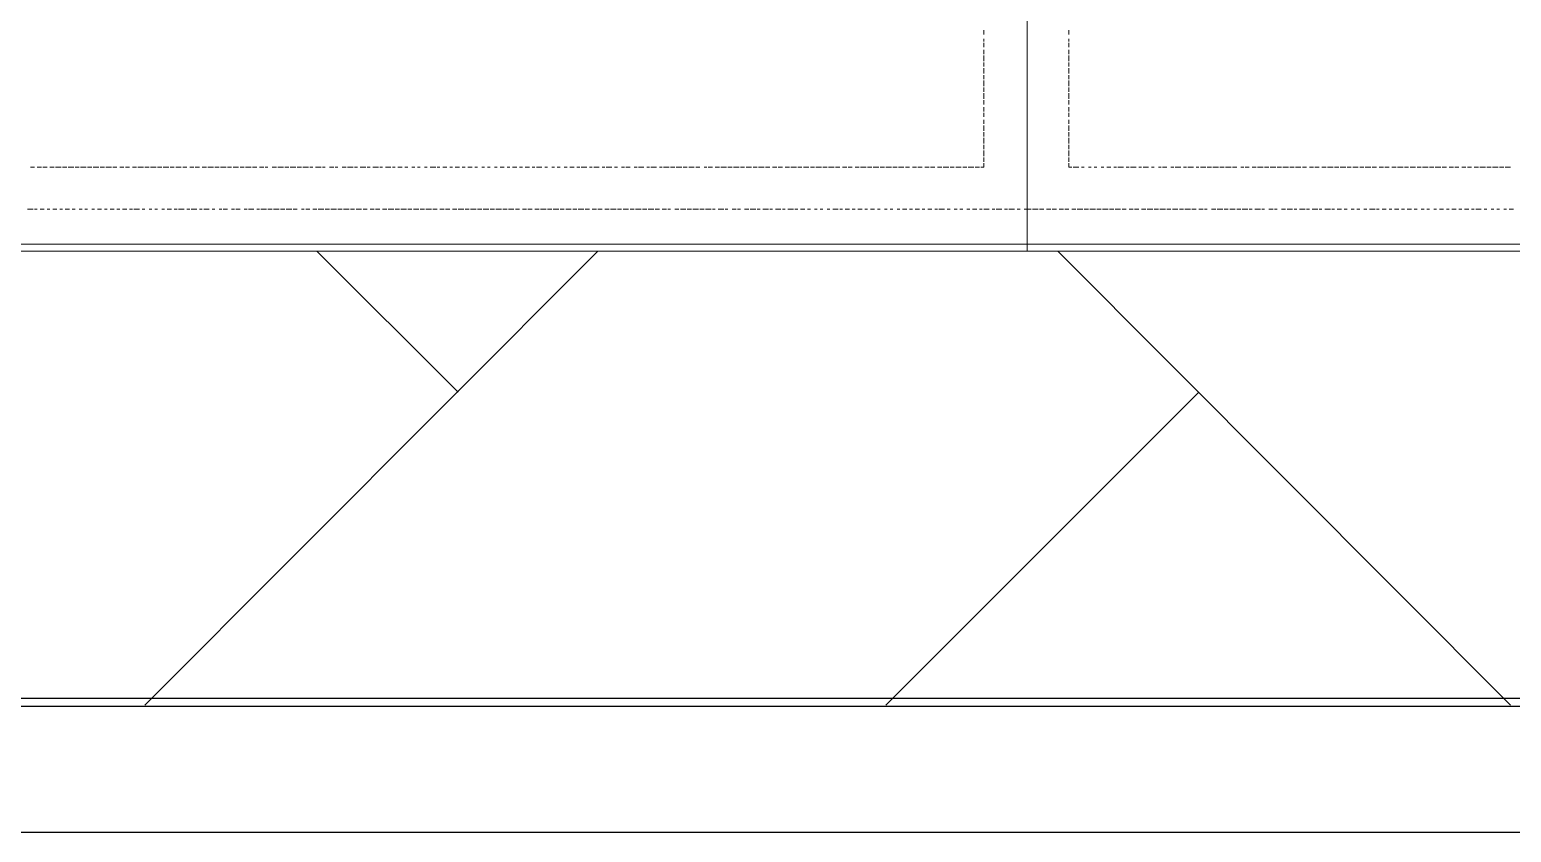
# Model space of a CAD drawing. Header units: millimetres. Extents: x 2928 to 3112, y 1220 to 1280.
# Drawn here: x 2969.371 to 2971.138, y 1236.874 to 1237.831 of the extents above; entities that cross this region are included whole.
import ezdxf

# ---------------------------------------------------------------- set-up
doc = ezdxf.new("R2010")
doc.units = ezdxf.units.MM

msp = doc.modelspace()

# ---------------------------------------------------------------- linework, layer by layer
at = {"color": 7, "linetype": 'Continuous', "lineweight": -2, "true_color": 0x000007}
for points in [[(2937.08126, 1265.3073), (2937.07792, 1267.474), (2938.98795, 1267.474), (2985.45528, 1267.474), (2985.45528, 1236.87356), (2938.98795, 1236.87356), (2937.08126, 1236.87356), (2937.08126, 1238.60692)], [(2937.23126, 1265.3073), (2937.23126, 1267.32399), (2938.98795, 1267.32399), (2985.30528, 1267.32399), (2985.30528, 1237.02356), (2938.98795, 1237.02356), (2937.22793, 1237.02356), (2937.22793, 1238.60692)]]:
    msp.add_lwpolyline(points, close=True, dxfattribs=at)
at = {"color": 7, "linetype": 'Continuous', "lineweight": 20, "true_color": 0x000007}
for points in [[(2968.54504, 1237.5669), (2970.56007, 1237.5669), (2970.56007, 1238.02024), (2968.54504, 1238.02024)], [(2970.56007, 1237.5669), (2972.57676, 1237.5669), (2972.57676, 1238.02024), (2970.56007, 1238.02024)]]:
    msp.add_lwpolyline(points, close=True, dxfattribs=at)
at = {"color": 252, "linetype": 'Continuous', "lineweight": 13, "true_color": 0x989898}
for points in [[(2970.5084, 1237.82524), (2970.5084, 1237.83024), (2970.5084, 1237.83024)], [(2970.5084, 1237.81691), (2970.5084, 1237.82024), (2970.5084, 1237.82024)], [(2970.5084, 1237.81024), (2970.5084, 1237.81524), (2970.5084, 1237.81524)], [(2970.61007, 1237.83024), (2970.61007, 1237.82524), (2970.61007, 1237.82524)], [(2970.61007, 1237.82024), (2970.61007, 1237.81691), (2970.61007, 1237.81691)], [(2970.61007, 1237.81524), (2970.61007, 1237.81024), (2970.61007, 1237.81024)], [(2970.5084, 1237.80191), (2970.5084, 1237.80691), (2970.5084, 1237.80691)], [(2970.5084, 1237.79357), (2970.5084, 1237.80024), (2970.5084, 1237.80024)], [(2970.61007, 1237.80691), (2970.61007, 1237.80191), (2970.61007, 1237.80191)], [(2970.61007, 1237.80024), (2970.61007, 1237.79357), (2970.61007, 1237.79357)], [(2970.5084, 1237.7869), (2970.5084, 1237.7919), (2970.5084, 1237.7919)], [(2970.5084, 1237.77857), (2970.5084, 1237.78524), (2970.5084, 1237.78524)], [(2970.61007, 1237.7919), (2970.61007, 1237.7869), (2970.61007, 1237.7869)], [(2970.61007, 1237.78524), (2970.61007, 1237.77857), (2970.61007, 1237.77857)], [(2970.5084, 1237.7719), (2970.5084, 1237.7769), (2970.5084, 1237.7769)], [(2970.5084, 1237.76357), (2970.5084, 1237.77024), (2970.5084, 1237.77024)], [(2970.61007, 1237.7769), (2970.61007, 1237.7719), (2970.61007, 1237.7719)], [(2970.61007, 1237.77024), (2970.61007, 1237.76357), (2970.61007, 1237.76357)], [(2970.5084, 1237.7569), (2970.5084, 1237.7619), (2970.5084, 1237.7619)], [(2970.5084, 1237.74857), (2970.5084, 1237.75524), (2970.5084, 1237.75524)], [(2970.5084, 1237.7419), (2970.5084, 1237.7469), (2970.5084, 1237.7469)], [(2970.61007, 1237.7619), (2970.61007, 1237.7569), (2970.61007, 1237.7569)], [(2970.61007, 1237.75524), (2970.61007, 1237.74857), (2970.61007, 1237.74857)], [(2970.61007, 1237.7469), (2970.61007, 1237.7419), (2970.61007, 1237.7419)], [(2970.5084, 1237.73357), (2970.5084, 1237.73857), (2970.5084, 1237.73857)], [(2970.5084, 1237.7269), (2970.5084, 1237.7319), (2970.5084, 1237.7319)], [(2970.61007, 1237.73857), (2970.61007, 1237.73357), (2970.61007, 1237.73357)], [(2970.61007, 1237.7319), (2970.61007, 1237.7269), (2970.61007, 1237.7269)], [(2970.5084, 1237.71857), (2970.5084, 1237.72357), (2970.5084, 1237.72357)], [(2970.5084, 1237.71024), (2970.5084, 1237.7169), (2970.5084, 1237.7169)], [(2970.61007, 1237.72357), (2970.61007, 1237.71857), (2970.61007, 1237.71857)], [(2970.61007, 1237.7169), (2970.61007, 1237.71024), (2970.61007, 1237.71024)], [(2970.5084, 1237.70357), (2970.5084, 1237.70857), (2970.5084, 1237.70857)], [(2970.5084, 1237.69524), (2970.5084, 1237.7019), (2970.5084, 1237.7019)], [(2970.5084, 1237.68857), (2970.5084, 1237.69357), (2970.5084, 1237.69357)], [(2970.61007, 1237.70857), (2970.61007, 1237.70357), (2970.61007, 1237.70357)], [(2970.61007, 1237.7019), (2970.61007, 1237.69524), (2970.61007, 1237.69524)], [(2970.61007, 1237.69357), (2970.61007, 1237.68857), (2970.61007, 1237.68857)], [(2970.5084, 1237.68024), (2970.5084, 1237.6869), (2970.5084, 1237.6869)], [(2970.5084, 1237.67357), (2970.5084, 1237.67857), (2970.5084, 1237.67857)], [(2970.61007, 1237.6869), (2970.61007, 1237.68024), (2970.61007, 1237.68024)], [(2970.61007, 1237.67857), (2970.61007, 1237.67357), (2970.61007, 1237.67357)], [(2969.37172, 1237.6669), (2969.37672, 1237.6669), (2969.37672, 1237.6669)], [(2969.38005, 1237.6669), (2969.38505, 1237.6669), (2969.38505, 1237.6669)], [(2969.38672, 1237.6669), (2969.39172, 1237.6669), (2969.39172, 1237.6669)], [(2969.39505, 1237.6669), (2969.40005, 1237.6669), (2969.40005, 1237.6669)], [(2969.40172, 1237.6669), (2969.40839, 1237.6669), (2969.40839, 1237.6669)], [(2969.41005, 1237.6669), (2969.41505, 1237.6669), (2969.41505, 1237.6669)], [(2969.41672, 1237.6669), (2969.42339, 1237.6669), (2969.42339, 1237.6669)], [(2969.42505, 1237.6669), (2969.43005, 1237.6669), (2969.43005, 1237.6669)], [(2969.43172, 1237.6669), (2969.43839, 1237.6669), (2969.43839, 1237.6669)], [(2969.44005, 1237.6669), (2969.44505, 1237.6669), (2969.44505, 1237.6669)], [(2969.44672, 1237.6669), (2969.45339, 1237.6669), (2969.45339, 1237.6669)], [(2969.45505, 1237.6669), (2969.46005, 1237.6669), (2969.46005, 1237.6669)], [(2969.46172, 1237.6669), (2969.46839, 1237.6669), (2969.46839, 1237.6669)], [(2969.47005, 1237.6669), (2969.47505, 1237.6669), (2969.47505, 1237.6669)], [(2969.47839, 1237.6669), (2969.48339, 1237.6669), (2969.48339, 1237.6669)], [(2969.48505, 1237.6669), (2969.49005, 1237.6669), (2969.49005, 1237.6669)], [(2969.49339, 1237.6669), (2969.49839, 1237.6669), (2969.49839, 1237.6669)], [(2969.50005, 1237.6669), (2969.50672, 1237.6669), (2969.50672, 1237.6669)], [(2969.50839, 1237.6669), (2969.51339, 1237.6669), (2969.51339, 1237.6669)], [(2969.51505, 1237.6669), (2969.52172, 1237.6669), (2969.52172, 1237.6669)], [(2969.52339, 1237.6669), (2969.52839, 1237.6669), (2969.52839, 1237.6669)], [(2969.53005, 1237.6669), (2969.53672, 1237.6669), (2969.53672, 1237.6669)], [(2969.53839, 1237.6669), (2969.54339, 1237.6669), (2969.54339, 1237.6669)], [(2969.54505, 1237.6669), (2969.55172, 1237.6669), (2969.55172, 1237.6669)], [(2969.55339, 1237.6669), (2969.55839, 1237.6669), (2969.55839, 1237.6669)], [(2969.56172, 1237.6669), (2969.56672, 1237.6669), (2969.56672, 1237.6669)], [(2969.56839, 1237.6669), (2969.57339, 1237.6669), (2969.57339, 1237.6669)], [(2969.57672, 1237.6669), (2969.58172, 1237.6669), (2969.58172, 1237.6669)], [(2969.58339, 1237.6669), (2969.59005, 1237.6669), (2969.59005, 1237.6669)], [(2969.59172, 1237.6669), (2969.59672, 1237.6669), (2969.59672, 1237.6669)], [(2969.59839, 1237.6669), (2969.60505, 1237.6669), (2969.60505, 1237.6669)], [(2969.60672, 1237.6669), (2969.61172, 1237.6669), (2969.61172, 1237.6669)], [(2969.61339, 1237.6669), (2969.62005, 1237.6669), (2969.62005, 1237.6669)], [(2969.62172, 1237.6669), (2969.62672, 1237.6669), (2969.62672, 1237.6669)], [(2969.62839, 1237.6669), (2969.63506, 1237.6669), (2969.63506, 1237.6669)], [(2969.63672, 1237.6669), (2969.64172, 1237.6669), (2969.64172, 1237.6669)], [(2969.64506, 1237.6669), (2969.65006, 1237.6669), (2969.65006, 1237.6669)], [(2969.65172, 1237.6669), (2969.65506, 1237.6669), (2969.65506, 1237.6669)], [(2969.66006, 1237.6669), (2969.66506, 1237.6669), (2969.66506, 1237.6669)], [(2969.66672, 1237.6669), (2969.67339, 1237.6669), (2969.67339, 1237.6669)], [(2969.67506, 1237.6669), (2969.68006, 1237.6669), (2969.68006, 1237.6669)], [(2969.68172, 1237.6669), (2969.68839, 1237.6669), (2969.68839, 1237.6669)], [(2969.69006, 1237.6669), (2969.69506, 1237.6669), (2969.69506, 1237.6669)], [(2969.69672, 1237.6669), (2969.70339, 1237.6669), (2969.70339, 1237.6669)], [(2969.70506, 1237.6669), (2969.70839, 1237.6669), (2969.70839, 1237.6669)], [(2969.71172, 1237.6669), (2969.71839, 1237.6669), (2969.71839, 1237.6669)], [(2969.72006, 1237.6669), (2969.72339, 1237.6669), (2969.72339, 1237.6669)], [(2969.72839, 1237.6669), (2969.73339, 1237.6669), (2969.73339, 1237.6669)], [(2969.73506, 1237.6669), (2969.73839, 1237.6669), (2969.73839, 1237.6669)], [(2969.74339, 1237.6669), (2969.74839, 1237.6669), (2969.74839, 1237.6669)], [(2969.75006, 1237.6669), (2969.75672, 1237.6669), (2969.75672, 1237.6669)], [(2969.75839, 1237.6669), (2969.76172, 1237.6669), (2969.76172, 1237.6669)], [(2969.76506, 1237.6669), (2969.77172, 1237.6669), (2969.77172, 1237.6669)], [(2969.77339, 1237.6669), (2969.77672, 1237.6669), (2969.77672, 1237.6669)], [(2969.78006, 1237.6669), (2969.78672, 1237.6669), (2969.78672, 1237.6669)], [(2969.78839, 1237.6669), (2969.79172, 1237.6669), (2969.79172, 1237.6669)], [(2969.79506, 1237.6669), (2969.80172, 1237.6669), (2969.80172, 1237.6669)], [(2969.80339, 1237.6669), (2969.80672, 1237.6669), (2969.80672, 1237.6669)], [(2969.81006, 1237.6669), (2969.81506, 1237.6669), (2969.81506, 1237.6669)], [(2969.81839, 1237.6669), (2969.82172, 1237.6669), (2969.82172, 1237.6669)], [(2969.82672, 1237.6669), (2969.83006, 1237.6669), (2969.83006, 1237.6669)], [(2969.83339, 1237.6669), (2969.83672, 1237.6669), (2969.83672, 1237.6669)], [(2969.84172, 1237.6669), (2969.84506, 1237.6669), (2969.84506, 1237.6669)], [(2969.84839, 1237.6669), (2969.85506, 1237.6669), (2969.85506, 1237.6669)], [(2969.85672, 1237.6669), (2969.86006, 1237.6669), (2969.86006, 1237.6669)], [(2969.86339, 1237.6669), (2969.86839, 1237.6669), (2969.86839, 1237.6669)], [(2969.87173, 1237.6669), (2969.87506, 1237.6669), (2969.87506, 1237.6669)], [(2969.87839, 1237.6669), (2969.88339, 1237.6669), (2969.88339, 1237.6669)], [(2969.88673, 1237.6669), (2969.89006, 1237.6669), (2969.89006, 1237.6669)], [(2969.89339, 1237.6669), (2969.89839, 1237.6669), (2969.89839, 1237.6669)], [(2969.90173, 1237.6669), (2969.90506, 1237.6669), (2969.90506, 1237.6669)], [(2969.91006, 1237.6669), (2969.91339, 1237.6669), (2969.91339, 1237.6669)], [(2969.91673, 1237.6669), (2969.92006, 1237.6669), (2969.92006, 1237.6669)], [(2969.92506, 1237.6669), (2969.92839, 1237.6669), (2969.92839, 1237.6669)], [(2969.93173, 1237.6669), (2969.93673, 1237.6669), (2969.93673, 1237.6669)], [(2969.94006, 1237.6669), (2969.94339, 1237.6669), (2969.94339, 1237.6669)], [(2969.94673, 1237.6669), (2969.95173, 1237.6669), (2969.95173, 1237.6669)], [(2969.95506, 1237.6669), (2969.95839, 1237.6669), (2969.95839, 1237.6669)], [(2969.96173, 1237.6669), (2969.96673, 1237.6669), (2969.96673, 1237.6669)], [(2969.97006, 1237.6669), (2969.97339, 1237.6669), (2969.97339, 1237.6669)], [(2969.97506, 1237.6669), (2969.98173, 1237.6669), (2969.98173, 1237.6669)], [(2969.98506, 1237.6669), (2969.98839, 1237.6669), (2969.98839, 1237.6669)], [(2969.99339, 1237.6669), (2969.99673, 1237.6669), (2969.99673, 1237.6669)], [(2970.00006, 1237.6669), (2970.00339, 1237.6669), (2970.00339, 1237.6669)], [(2970.00839, 1237.6669), (2970.01173, 1237.6669), (2970.01173, 1237.6669)], [(2970.01506, 1237.6669), (2970.02006, 1237.6669), (2970.02006, 1237.6669)], [(2970.02339, 1237.6669), (2970.02673, 1237.6669), (2970.02673, 1237.6669)], [(2970.02839, 1237.6669), (2970.03506, 1237.6669), (2970.03506, 1237.6669)], [(2970.03839, 1237.6669), (2970.04173, 1237.6669), (2970.04173, 1237.6669)], [(2970.04339, 1237.6669), (2970.05006, 1237.6669), (2970.05006, 1237.6669)], [(2970.05339, 1237.6669), (2970.05673, 1237.6669), (2970.05673, 1237.6669)], [(2970.05839, 1237.6669), (2970.06506, 1237.6669), (2970.06506, 1237.6669)], [(2970.06839, 1237.6669), (2970.07173, 1237.6669), (2970.07173, 1237.6669)], [(2970.07673, 1237.6669), (2970.08006, 1237.6669), (2970.08006, 1237.6669)], [(2970.08173, 1237.6669), (2970.08673, 1237.6669), (2970.08673, 1237.6669)], [(2970.09173, 1237.6669), (2970.09506, 1237.6669), (2970.09506, 1237.6669)], [(2970.09673, 1237.6669), (2970.1034, 1237.6669), (2970.1034, 1237.6669)], [(2970.10673, 1237.6669), (2970.11006, 1237.6669), (2970.11006, 1237.6669)], [(2970.11173, 1237.6669), (2970.1184, 1237.6669), (2970.1184, 1237.6669)], [(2970.12173, 1237.6669), (2970.12506, 1237.6669), (2970.12506, 1237.6669)], [(2970.12673, 1237.6669), (2970.1334, 1237.6669), (2970.1334, 1237.6669)], [(2970.13506, 1237.6669), (2970.14006, 1237.6669), (2970.14006, 1237.6669)], [(2970.14173, 1237.6669), (2970.1484, 1237.6669), (2970.1484, 1237.6669)], [(2970.15006, 1237.6669), (2970.15506, 1237.6669), (2970.15506, 1237.6669)], [(2970.15673, 1237.6669), (2970.1634, 1237.6669), (2970.1634, 1237.6669)], [(2970.16506, 1237.6669), (2970.17006, 1237.6669), (2970.17006, 1237.6669)], [(2970.17506, 1237.6669), (2970.1784, 1237.6669), (2970.1784, 1237.6669)], [(2970.18006, 1237.6669), (2970.18506, 1237.6669), (2970.18506, 1237.6669)], [(2970.1884, 1237.6669), (2970.1934, 1237.6669), (2970.1934, 1237.6669)], [(2970.19506, 1237.6669), (2970.20173, 1237.6669), (2970.20173, 1237.6669)], [(2970.2034, 1237.6669), (2970.2084, 1237.6669), (2970.2084, 1237.6669)], [(2970.21006, 1237.6669), (2970.21673, 1237.6669), (2970.21673, 1237.6669)], [(2970.2184, 1237.6669), (2970.2234, 1237.6669), (2970.2234, 1237.6669)], [(2970.22506, 1237.6669), (2970.23173, 1237.6669), (2970.23173, 1237.6669)], [(2970.2334, 1237.6669), (2970.2384, 1237.6669), (2970.2384, 1237.6669)], [(2970.24006, 1237.6669), (2970.24673, 1237.6669), (2970.24673, 1237.6669)], [(2970.2484, 1237.6669), (2970.2534, 1237.6669), (2970.2534, 1237.6669)], [(2970.25673, 1237.6669), (2970.26173, 1237.6669), (2970.26173, 1237.6669)], [(2970.2634, 1237.6669), (2970.2684, 1237.6669), (2970.2684, 1237.6669)], [(2970.27173, 1237.6669), (2970.27673, 1237.6669), (2970.27673, 1237.6669)], [(2970.2784, 1237.6669), (2970.28506, 1237.6669), (2970.28506, 1237.6669)], [(2970.28673, 1237.6669), (2970.29173, 1237.6669), (2970.29173, 1237.6669)], [(2970.2934, 1237.6669), (2970.30006, 1237.6669), (2970.30006, 1237.6669)], [(2970.30173, 1237.6669), (2970.30673, 1237.6669), (2970.30673, 1237.6669)], [(2970.3084, 1237.6669), (2970.31506, 1237.6669), (2970.31506, 1237.6669)], [(2970.31673, 1237.6669), (2970.32173, 1237.6669), (2970.32173, 1237.6669)], [(2970.3234, 1237.6669), (2970.33007, 1237.6669), (2970.33007, 1237.6669)], [(2970.33173, 1237.6669), (2970.33673, 1237.6669), (2970.33673, 1237.6669)], [(2970.34007, 1237.6669), (2970.34507, 1237.6669), (2970.34507, 1237.6669)], [(2970.34673, 1237.6669), (2970.35173, 1237.6669), (2970.35173, 1237.6669)], [(2970.35507, 1237.6669), (2970.36007, 1237.6669), (2970.36007, 1237.6669)], [(2970.36173, 1237.6669), (2970.3684, 1237.6669), (2970.3684, 1237.6669)], [(2970.37007, 1237.6669), (2970.37507, 1237.6669), (2970.37507, 1237.6669)], [(2970.37673, 1237.6669), (2970.3834, 1237.6669), (2970.3834, 1237.6669)], [(2970.38507, 1237.6669), (2970.39007, 1237.6669), (2970.39007, 1237.6669)], [(2970.39173, 1237.6669), (2970.3984, 1237.6669), (2970.3984, 1237.6669)], [(2970.40007, 1237.6669), (2970.40507, 1237.6669), (2970.40507, 1237.6669)], [(2970.40673, 1237.6669), (2970.4134, 1237.6669), (2970.4134, 1237.6669)], [(2970.41507, 1237.6669), (2970.42007, 1237.6669), (2970.42007, 1237.6669)], [(2970.4234, 1237.6669), (2970.4284, 1237.6669), (2970.4284, 1237.6669)], [(2970.43007, 1237.6669), (2970.43507, 1237.6669), (2970.43507, 1237.6669)], [(2970.4384, 1237.6669), (2970.4434, 1237.6669), (2970.4434, 1237.6669)], [(2970.44507, 1237.6669), (2970.45007, 1237.6669), (2970.45007, 1237.6669)], [(2970.4534, 1237.6669), (2970.4584, 1237.6669), (2970.4584, 1237.6669)], [(2970.46007, 1237.6669), (2970.46673, 1237.6669), (2970.46673, 1237.6669)], [(2970.4684, 1237.6669), (2970.4734, 1237.6669), (2970.4734, 1237.6669)], [(2970.47507, 1237.6669), (2970.48173, 1237.6669), (2970.48173, 1237.6669)], [(2970.4834, 1237.6669), (2970.4884, 1237.6669), (2970.4884, 1237.6669)], [(2970.49007, 1237.6669), (2970.49673, 1237.6669), (2970.49673, 1237.6669)], [(2970.4984, 1237.6669), (2970.5034, 1237.6669), (2970.5034, 1237.6669)], [(2970.50507, 1237.6669), (2970.5084, 1237.6669), (2970.5084, 1237.6669)], [(2970.5084, 1237.6669), (2970.5084, 1237.6719), (2970.5084, 1237.6719)], [(2970.61007, 1237.6719), (2970.61007, 1237.6669), (2970.6134, 1237.6669)], [(2970.61507, 1237.6669), (2970.62174, 1237.6669), (2970.62174, 1237.6669)], [(2970.62507, 1237.6669), (2970.6284, 1237.6669), (2970.6284, 1237.6669)], [(2970.6334, 1237.6669), (2970.63674, 1237.6669), (2970.63674, 1237.6669)], [(2970.64007, 1237.6669), (2970.6434, 1237.6669), (2970.6434, 1237.6669)], [(2970.6484, 1237.6669), (2970.65174, 1237.6669), (2970.65174, 1237.6669)], [(2970.65507, 1237.6669), (2970.66007, 1237.6669), (2970.66007, 1237.6669)], [(2970.6634, 1237.6669), (2970.66674, 1237.6669), (2970.66674, 1237.6669)], [(2970.6684, 1237.6669), (2970.67507, 1237.6669), (2970.67507, 1237.6669)], [(2970.6784, 1237.6669), (2970.68174, 1237.6669), (2970.68174, 1237.6669)], [(2970.6834, 1237.6669), (2970.69007, 1237.6669), (2970.69007, 1237.6669)], [(2970.6934, 1237.6669), (2970.69674, 1237.6669), (2970.69674, 1237.6669)], [(2970.6984, 1237.6669), (2970.70507, 1237.6669), (2970.70507, 1237.6669)], [(2970.7084, 1237.6669), (2970.71174, 1237.6669), (2970.71174, 1237.6669)], [(2970.71674, 1237.6669), (2970.72007, 1237.6669), (2970.72007, 1237.6669)], [(2970.72174, 1237.6669), (2970.72674, 1237.6669), (2970.72674, 1237.6669)], [(2970.73174, 1237.6669), (2970.73507, 1237.6669), (2970.73507, 1237.6669)], [(2970.73674, 1237.6669), (2970.7434, 1237.6669), (2970.7434, 1237.6669)], [(2970.74674, 1237.6669), (2970.75007, 1237.6669), (2970.75007, 1237.6669)], [(2970.75174, 1237.6669), (2970.7584, 1237.6669), (2970.7584, 1237.6669)], [(2970.76174, 1237.6669), (2970.76507, 1237.6669), (2970.76507, 1237.6669)], [(2970.76674, 1237.6669), (2970.7734, 1237.6669), (2970.7734, 1237.6669)], [(2970.77507, 1237.6669), (2970.78007, 1237.6669), (2970.78007, 1237.6669)], [(2970.78174, 1237.6669), (2970.7884, 1237.6669), (2970.7884, 1237.6669)], [(2970.79007, 1237.6669), (2970.79507, 1237.6669), (2970.79507, 1237.6669)], [(2970.79674, 1237.6669), (2970.80341, 1237.6669), (2970.80341, 1237.6669)], [(2970.80507, 1237.6669), (2970.81007, 1237.6669), (2970.81007, 1237.6669)], [(2970.81507, 1237.6669), (2970.81841, 1237.6669), (2970.81841, 1237.6669)], [(2970.82007, 1237.6669), (2970.82507, 1237.6669), (2970.82507, 1237.6669)], [(2970.82841, 1237.6669), (2970.83341, 1237.6669), (2970.83341, 1237.6669)], [(2970.83507, 1237.6669), (2970.84174, 1237.6669), (2970.84174, 1237.6669)], [(2970.84341, 1237.6669), (2970.84841, 1237.6669), (2970.84841, 1237.6669)], [(2970.85007, 1237.6669), (2970.85674, 1237.6669), (2970.85674, 1237.6669)], [(2970.85841, 1237.6669), (2970.86341, 1237.6669), (2970.86341, 1237.6669)], [(2970.86507, 1237.6669), (2970.87174, 1237.6669), (2970.87174, 1237.6669)], [(2970.87341, 1237.6669), (2970.87841, 1237.6669), (2970.87841, 1237.6669)], [(2970.88007, 1237.6669), (2970.88674, 1237.6669), (2970.88674, 1237.6669)], [(2970.88841, 1237.6669), (2970.89341, 1237.6669), (2970.89341, 1237.6669)], [(2970.89674, 1237.6669), (2970.90174, 1237.6669), (2970.90174, 1237.6669)], [(2970.90341, 1237.6669), (2970.90841, 1237.6669), (2970.90841, 1237.6669)], [(2970.91174, 1237.6669), (2970.91674, 1237.6669), (2970.91674, 1237.6669)], [(2970.91841, 1237.6669), (2970.92507, 1237.6669), (2970.92507, 1237.6669)], [(2970.92674, 1237.6669), (2970.93174, 1237.6669), (2970.93174, 1237.6669)], [(2970.93341, 1237.6669), (2970.94007, 1237.6669), (2970.94007, 1237.6669)], [(2970.94174, 1237.6669), (2970.94674, 1237.6669), (2970.94674, 1237.6669)], [(2970.94841, 1237.6669), (2970.95507, 1237.6669), (2970.95507, 1237.6669)], [(2970.95674, 1237.6669), (2970.96174, 1237.6669), (2970.96174, 1237.6669)], [(2970.96341, 1237.6669), (2970.97007, 1237.6669), (2970.97007, 1237.6669)], [(2970.97174, 1237.6669), (2970.97674, 1237.6669), (2970.97674, 1237.6669)], [(2970.98007, 1237.6669), (2970.98507, 1237.6669), (2970.98507, 1237.6669)], [(2970.98674, 1237.6669), (2970.99174, 1237.6669), (2970.99174, 1237.6669)], [(2970.99507, 1237.6669), (2971.00007, 1237.6669), (2971.00007, 1237.6669)], [(2971.00174, 1237.6669), (2971.00841, 1237.6669), (2971.00841, 1237.6669)], [(2971.01007, 1237.6669), (2971.01507, 1237.6669), (2971.01507, 1237.6669)], [(2971.01674, 1237.6669), (2971.02341, 1237.6669), (2971.02341, 1237.6669)], [(2971.02507, 1237.6669), (2971.03008, 1237.6669), (2971.03008, 1237.6669)], [(2971.03174, 1237.6669), (2971.03841, 1237.6669), (2971.03841, 1237.6669)], [(2971.04008, 1237.6669), (2971.04508, 1237.6669), (2971.04508, 1237.6669)], [(2971.04674, 1237.6669), (2971.05341, 1237.6669), (2971.05341, 1237.6669)], [(2971.05508, 1237.6669), (2971.06008, 1237.6669), (2971.06008, 1237.6669)], [(2971.06341, 1237.6669), (2971.06841, 1237.6669), (2971.06841, 1237.6669)], [(2971.07008, 1237.6669), (2971.07508, 1237.6669), (2971.07508, 1237.6669)], [(2971.07841, 1237.6669), (2971.08341, 1237.6669), (2971.08341, 1237.6669)], [(2971.08508, 1237.6669), (2971.09008, 1237.6669), (2971.09008, 1237.6669)], [(2971.09341, 1237.6669), (2971.09841, 1237.6669), (2971.09841, 1237.6669)], [(2971.10008, 1237.6669), (2971.10674, 1237.6669), (2971.10674, 1237.6669)], [(2971.10841, 1237.6669), (2971.11341, 1237.6669), (2971.11341, 1237.6669)], [(2971.11508, 1237.6669), (2971.12174, 1237.6669), (2971.12174, 1237.6669)], [(2971.12341, 1237.6669), (2971.12841, 1237.6669), (2971.12841, 1237.6669)], [(2971.13008, 1237.6669), (2971.13674, 1237.6669), (2971.13674, 1237.6669)], [(2969.36838, 1237.6169), (2969.37505, 1237.6169), (2969.37505, 1237.6169)], [(2969.37672, 1237.6169), (2969.38005, 1237.6169), (2969.38005, 1237.6169)], [(2969.38338, 1237.6169), (2969.38838, 1237.6169), (2969.38838, 1237.6169)], [(2969.39172, 1237.6169), (2969.39505, 1237.6169), (2969.39505, 1237.6169)], [(2969.39839, 1237.6169), (2969.40339, 1237.6169), (2969.40339, 1237.6169)], [(2969.40672, 1237.6169), (2969.41005, 1237.6169), (2969.41005, 1237.6169)], [(2969.41339, 1237.6169), (2969.41839, 1237.6169), (2969.41839, 1237.6169)], [(2969.42172, 1237.6169), (2969.42505, 1237.6169), (2969.42505, 1237.6169)], [(2969.43005, 1237.6169), (2969.43339, 1237.6169), (2969.43339, 1237.6169)], [(2969.43672, 1237.6169), (2969.44005, 1237.6169), (2969.44005, 1237.6169)], [(2969.44505, 1237.6169), (2969.44839, 1237.6169), (2969.44839, 1237.6169)], [(2969.45172, 1237.6169), (2969.45672, 1237.6169), (2969.45672, 1237.6169)], [(2969.46005, 1237.6169), (2969.46339, 1237.6169), (2969.46339, 1237.6169)], [(2969.46672, 1237.6169), (2969.47172, 1237.6169), (2969.47172, 1237.6169)], [(2969.47505, 1237.6169), (2969.47839, 1237.6169), (2969.47839, 1237.6169)], [(2969.48172, 1237.6169), (2969.48672, 1237.6169), (2969.48672, 1237.6169)], [(2969.49005, 1237.6169), (2969.49339, 1237.6169), (2969.49339, 1237.6169)], [(2969.49505, 1237.6169), (2969.50172, 1237.6169), (2969.50172, 1237.6169)], [(2969.50505, 1237.6169), (2969.50839, 1237.6169), (2969.50839, 1237.6169)], [(2969.51339, 1237.6169), (2969.51672, 1237.6169), (2969.51672, 1237.6169)], [(2969.52005, 1237.6169), (2969.52339, 1237.6169), (2969.52339, 1237.6169)], [(2969.52839, 1237.6169), (2969.53172, 1237.6169), (2969.53172, 1237.6169)], [(2969.53505, 1237.6169), (2969.54005, 1237.6169), (2969.54005, 1237.6169)], [(2969.54339, 1237.6169), (2969.54672, 1237.6169), (2969.54672, 1237.6169)], [(2969.54839, 1237.6169), (2969.55505, 1237.6169), (2969.55505, 1237.6169)], [(2969.55839, 1237.6169), (2969.56172, 1237.6169), (2969.56172, 1237.6169)], [(2969.56339, 1237.6169), (2969.57005, 1237.6169), (2969.57005, 1237.6169)], [(2969.57339, 1237.6169), (2969.57672, 1237.6169), (2969.57672, 1237.6169)], [(2969.57839, 1237.6169), (2969.58505, 1237.6169), (2969.58505, 1237.6169)], [(2969.58839, 1237.6169), (2969.59172, 1237.6169), (2969.59172, 1237.6169)], [(2969.59672, 1237.6169), (2969.60005, 1237.6169), (2969.60005, 1237.6169)], [(2969.60172, 1237.6169), (2969.60672, 1237.6169), (2969.60672, 1237.6169)], [(2969.61172, 1237.6169), (2969.61505, 1237.6169), (2969.61505, 1237.6169)], [(2969.61672, 1237.6169), (2969.62172, 1237.6169), (2969.62172, 1237.6169)], [(2969.62672, 1237.6169), (2969.63006, 1237.6169), (2969.63006, 1237.6169)], [(2969.63172, 1237.6169), (2969.63839, 1237.6169), (2969.63839, 1237.6169)], [(2969.64172, 1237.6169), (2969.64506, 1237.6169), (2969.64506, 1237.6169)], [(2969.64672, 1237.6169), (2969.65339, 1237.6169), (2969.65339, 1237.6169)], [(2969.65506, 1237.6169), (2969.66006, 1237.6169), (2969.66006, 1237.6169)], [(2969.66172, 1237.6169), (2969.66839, 1237.6169), (2969.66839, 1237.6169)], [(2969.67006, 1237.6169), (2969.67506, 1237.6169), (2969.67506, 1237.6169)], [(2969.67672, 1237.6169), (2969.68339, 1237.6169), (2969.68339, 1237.6169)], [(2969.68506, 1237.6169), (2969.69006, 1237.6169), (2969.69006, 1237.6169)], [(2969.69506, 1237.6169), (2969.69839, 1237.6169), (2969.69839, 1237.6169)], [(2969.70006, 1237.6169), (2969.70506, 1237.6169), (2969.70506, 1237.6169)], [(2969.70839, 1237.6169), (2969.71339, 1237.6169), (2969.71339, 1237.6169)], [(2969.71506, 1237.6169), (2969.72172, 1237.6169), (2969.72172, 1237.6169)], [(2969.72339, 1237.6169), (2969.72839, 1237.6169), (2969.72839, 1237.6169)], [(2969.73006, 1237.6169), (2969.73672, 1237.6169), (2969.73672, 1237.6169)], [(2969.73839, 1237.6169), (2969.74339, 1237.6169), (2969.74339, 1237.6169)], [(2969.74506, 1237.6169), (2969.75172, 1237.6169), (2969.75172, 1237.6169)], [(2969.75339, 1237.6169), (2969.75839, 1237.6169), (2969.75839, 1237.6169)], [(2969.76006, 1237.6169), (2969.76672, 1237.6169), (2969.76672, 1237.6169)], [(2969.76839, 1237.6169), (2969.77339, 1237.6169), (2969.77339, 1237.6169)], [(2969.77672, 1237.6169), (2969.78172, 1237.6169), (2969.78172, 1237.6169)], [(2969.78339, 1237.6169), (2969.78839, 1237.6169), (2969.78839, 1237.6169)], [(2969.79172, 1237.6169), (2969.79672, 1237.6169), (2969.79672, 1237.6169)], [(2969.79839, 1237.6169), (2969.80506, 1237.6169), (2969.80506, 1237.6169)], [(2969.80672, 1237.6169), (2969.81172, 1237.6169), (2969.81172, 1237.6169)], [(2969.81339, 1237.6169), (2969.82006, 1237.6169), (2969.82006, 1237.6169)], [(2969.82172, 1237.6169), (2969.82672, 1237.6169), (2969.82672, 1237.6169)], [(2969.82839, 1237.6169), (2969.83506, 1237.6169), (2969.83506, 1237.6169)], [(2969.83672, 1237.6169), (2969.84172, 1237.6169), (2969.84172, 1237.6169)], [(2969.84339, 1237.6169), (2969.85006, 1237.6169), (2969.85006, 1237.6169)], [(2969.85172, 1237.6169), (2969.85672, 1237.6169), (2969.85672, 1237.6169)], [(2969.86006, 1237.6169), (2969.86506, 1237.6169), (2969.86506, 1237.6169)], [(2969.86673, 1237.6169), (2969.87173, 1237.6169), (2969.87173, 1237.6169)], [(2969.87506, 1237.6169), (2969.88006, 1237.6169), (2969.88006, 1237.6169)], [(2969.88173, 1237.6169), (2969.88839, 1237.6169), (2969.88839, 1237.6169)], [(2969.89006, 1237.6169), (2969.89506, 1237.6169), (2969.89506, 1237.6169)], [(2969.89673, 1237.6169), (2969.90339, 1237.6169), (2969.90339, 1237.6169)], [(2969.90506, 1237.6169), (2969.91006, 1237.6169), (2969.91006, 1237.6169)], [(2969.91173, 1237.6169), (2969.91839, 1237.6169), (2969.91839, 1237.6169)], [(2969.92006, 1237.6169), (2969.92506, 1237.6169), (2969.92506, 1237.6169)], [(2969.92673, 1237.6169), (2969.93339, 1237.6169), (2969.93339, 1237.6169)], [(2969.93506, 1237.6169), (2969.94006, 1237.6169), (2969.94006, 1237.6169)], [(2969.94173, 1237.6169), (2969.94839, 1237.6169), (2969.94839, 1237.6169)], [(2969.95006, 1237.6169), (2969.95506, 1237.6169), (2969.95506, 1237.6169)], [(2969.95839, 1237.6169), (2969.96339, 1237.6169), (2969.96339, 1237.6169)], [(2969.96506, 1237.6169), (2969.97006, 1237.6169), (2969.97006, 1237.6169)], [(2969.97339, 1237.6169), (2969.97839, 1237.6169), (2969.97839, 1237.6169)], [(2969.98006, 1237.6169), (2969.98673, 1237.6169), (2969.98673, 1237.6169)], [(2969.98839, 1237.6169), (2969.99339, 1237.6169), (2969.99339, 1237.6169)], [(2969.99506, 1237.6169), (2970.00173, 1237.6169), (2970.00173, 1237.6169)], [(2970.00339, 1237.6169), (2970.00839, 1237.6169), (2970.00839, 1237.6169)], [(2970.01006, 1237.6169), (2970.01673, 1237.6169), (2970.01673, 1237.6169)], [(2970.01839, 1237.6169), (2970.02339, 1237.6169), (2970.02339, 1237.6169)], [(2970.02506, 1237.6169), (2970.03173, 1237.6169), (2970.03173, 1237.6169)], [(2970.03339, 1237.6169), (2970.03839, 1237.6169), (2970.03839, 1237.6169)], [(2970.04173, 1237.6169), (2970.04673, 1237.6169), (2970.04673, 1237.6169)], [(2970.04839, 1237.6169), (2970.05339, 1237.6169), (2970.05339, 1237.6169)], [(2970.05673, 1237.6169), (2970.06173, 1237.6169), (2970.06173, 1237.6169)], [(2970.06339, 1237.6169), (2970.07006, 1237.6169), (2970.07006, 1237.6169)], [(2970.07173, 1237.6169), (2970.07673, 1237.6169), (2970.07673, 1237.6169)], [(2970.07839, 1237.6169), (2970.08506, 1237.6169), (2970.08506, 1237.6169)], [(2970.08673, 1237.6169), (2970.09173, 1237.6169), (2970.09173, 1237.6169)], [(2970.09339, 1237.6169), (2970.10006, 1237.6169), (2970.10006, 1237.6169)], [(2970.10173, 1237.6169), (2970.10673, 1237.6169), (2970.10673, 1237.6169)], [(2970.1084, 1237.6169), (2970.11506, 1237.6169), (2970.11506, 1237.6169)], [(2970.11673, 1237.6169), (2970.12173, 1237.6169), (2970.12173, 1237.6169)], [(2970.12506, 1237.6169), (2970.13006, 1237.6169), (2970.13006, 1237.6169)], [(2970.13173, 1237.6169), (2970.13506, 1237.6169), (2970.13506, 1237.6169)], [(2970.14006, 1237.6169), (2970.14506, 1237.6169), (2970.14506, 1237.6169)], [(2970.14673, 1237.6169), (2970.1534, 1237.6169), (2970.1534, 1237.6169)], [(2970.15506, 1237.6169), (2970.16006, 1237.6169), (2970.16006, 1237.6169)], [(2970.16173, 1237.6169), (2970.1684, 1237.6169), (2970.1684, 1237.6169)], [(2970.17006, 1237.6169), (2970.17506, 1237.6169), (2970.17506, 1237.6169)], [(2970.17673, 1237.6169), (2970.1834, 1237.6169), (2970.1834, 1237.6169)], [(2970.18506, 1237.6169), (2970.1884, 1237.6169), (2970.1884, 1237.6169)], [(2970.19173, 1237.6169), (2970.1984, 1237.6169), (2970.1984, 1237.6169)], [(2970.20006, 1237.6169), (2970.2034, 1237.6169), (2970.2034, 1237.6169)], [(2970.2084, 1237.6169), (2970.2134, 1237.6169), (2970.2134, 1237.6169)], [(2970.21506, 1237.6169), (2970.2184, 1237.6169), (2970.2184, 1237.6169)], [(2970.2234, 1237.6169), (2970.2284, 1237.6169), (2970.2284, 1237.6169)], [(2970.23006, 1237.6169), (2970.23673, 1237.6169), (2970.23673, 1237.6169)], [(2970.2384, 1237.6169), (2970.24173, 1237.6169), (2970.24173, 1237.6169)], [(2970.24506, 1237.6169), (2970.25173, 1237.6169), (2970.25173, 1237.6169)], [(2970.2534, 1237.6169), (2970.25673, 1237.6169), (2970.25673, 1237.6169)], [(2970.26006, 1237.6169), (2970.26673, 1237.6169), (2970.26673, 1237.6169)], [(2970.2684, 1237.6169), (2970.27173, 1237.6169), (2970.27173, 1237.6169)], [(2970.27506, 1237.6169), (2970.28173, 1237.6169), (2970.28173, 1237.6169)], [(2970.2834, 1237.6169), (2970.28673, 1237.6169), (2970.28673, 1237.6169)], [(2970.29006, 1237.6169), (2970.29506, 1237.6169), (2970.29506, 1237.6169)], [(2970.2984, 1237.6169), (2970.30173, 1237.6169), (2970.30173, 1237.6169)], [(2970.30673, 1237.6169), (2970.31006, 1237.6169), (2970.31006, 1237.6169)], [(2970.3134, 1237.6169), (2970.31673, 1237.6169), (2970.31673, 1237.6169)], [(2970.32173, 1237.6169), (2970.32506, 1237.6169), (2970.32506, 1237.6169)], [(2970.3284, 1237.6169), (2970.33507, 1237.6169), (2970.33507, 1237.6169)], [(2970.33673, 1237.6169), (2970.34007, 1237.6169), (2970.34007, 1237.6169)], [(2970.3434, 1237.6169), (2970.3484, 1237.6169), (2970.3484, 1237.6169)], [(2970.35173, 1237.6169), (2970.35507, 1237.6169), (2970.35507, 1237.6169)], [(2970.3584, 1237.6169), (2970.3634, 1237.6169), (2970.3634, 1237.6169)], [(2970.36673, 1237.6169), (2970.37007, 1237.6169), (2970.37007, 1237.6169)], [(2970.3734, 1237.6169), (2970.3784, 1237.6169), (2970.3784, 1237.6169)], [(2970.38173, 1237.6169), (2970.38507, 1237.6169), (2970.38507, 1237.6169)], [(2970.39007, 1237.6169), (2970.3934, 1237.6169), (2970.3934, 1237.6169)], [(2970.39673, 1237.6169), (2970.40007, 1237.6169), (2970.40007, 1237.6169)], [(2970.40507, 1237.6169), (2970.4084, 1237.6169), (2970.4084, 1237.6169)], [(2970.41173, 1237.6169), (2970.41673, 1237.6169), (2970.41673, 1237.6169)], [(2970.42007, 1237.6169), (2970.4234, 1237.6169), (2970.4234, 1237.6169)], [(2970.42673, 1237.6169), (2970.43173, 1237.6169), (2970.43173, 1237.6169)], [(2970.43507, 1237.6169), (2970.4384, 1237.6169), (2970.4384, 1237.6169)], [(2970.44173, 1237.6169), (2970.44673, 1237.6169), (2970.44673, 1237.6169)], [(2970.45007, 1237.6169), (2970.4534, 1237.6169), (2970.4534, 1237.6169)], [(2970.45507, 1237.6169), (2970.46173, 1237.6169), (2970.46173, 1237.6169)], [(2970.46507, 1237.6169), (2970.4684, 1237.6169), (2970.4684, 1237.6169)], [(2970.4734, 1237.6169), (2970.47673, 1237.6169), (2970.47673, 1237.6169)], [(2970.48007, 1237.6169), (2970.4834, 1237.6169), (2970.4834, 1237.6169)], [(2970.4884, 1237.6169), (2970.49173, 1237.6169), (2970.49173, 1237.6169)], [(2970.49507, 1237.6169), (2970.50007, 1237.6169), (2970.50007, 1237.6169)], [(2970.5034, 1237.6169), (2970.50673, 1237.6169), (2970.50673, 1237.6169)], [(2970.5084, 1237.6169), (2970.51507, 1237.6169), (2970.51507, 1237.6169)], [(2970.5184, 1237.6169), (2970.52173, 1237.6169), (2970.52173, 1237.6169)], [(2970.5234, 1237.6169), (2970.53007, 1237.6169), (2970.53007, 1237.6169)], [(2970.5334, 1237.6169), (2970.53673, 1237.6169), (2970.53673, 1237.6169)], [(2970.5384, 1237.6169), (2970.54507, 1237.6169), (2970.54507, 1237.6169)], [(2970.5484, 1237.6169), (2970.55173, 1237.6169), (2970.55173, 1237.6169)], [(2970.55673, 1237.6169), (2970.56007, 1237.6169), (2970.56007, 1237.6169)], [(2970.56007, 1237.6169), (2970.56507, 1237.6169), (2970.56507, 1237.6169)], [(2970.56674, 1237.6169), (2970.5734, 1237.6169), (2970.5734, 1237.6169)], [(2970.57507, 1237.6169), (2970.58007, 1237.6169), (2970.58007, 1237.6169)], [(2970.5834, 1237.6169), (2970.5884, 1237.6169), (2970.5884, 1237.6169)], [(2970.59007, 1237.6169), (2970.59507, 1237.6169), (2970.59507, 1237.6169)], [(2970.5984, 1237.6169), (2970.6034, 1237.6169), (2970.6034, 1237.6169)], [(2970.60507, 1237.6169), (2970.61007, 1237.6169), (2970.61007, 1237.6169)], [(2970.6134, 1237.6169), (2970.6184, 1237.6169), (2970.6184, 1237.6169)], [(2970.62007, 1237.6169), (2970.62674, 1237.6169), (2970.62674, 1237.6169)], [(2970.6284, 1237.6169), (2970.6334, 1237.6169), (2970.6334, 1237.6169)], [(2970.63507, 1237.6169), (2970.64174, 1237.6169), (2970.64174, 1237.6169)], [(2970.6434, 1237.6169), (2970.6484, 1237.6169), (2970.6484, 1237.6169)], [(2970.65007, 1237.6169), (2970.65674, 1237.6169), (2970.65674, 1237.6169)], [(2970.6584, 1237.6169), (2970.6634, 1237.6169), (2970.6634, 1237.6169)], [(2970.66507, 1237.6169), (2970.67174, 1237.6169), (2970.67174, 1237.6169)], [(2970.6734, 1237.6169), (2970.6784, 1237.6169), (2970.6784, 1237.6169)], [(2970.68174, 1237.6169), (2970.68674, 1237.6169), (2970.68674, 1237.6169)], [(2970.6884, 1237.6169), (2970.6934, 1237.6169), (2970.6934, 1237.6169)], [(2970.69674, 1237.6169), (2970.70174, 1237.6169), (2970.70174, 1237.6169)], [(2970.7034, 1237.6169), (2970.71007, 1237.6169), (2970.71007, 1237.6169)], [(2970.71174, 1237.6169), (2970.71674, 1237.6169), (2970.71674, 1237.6169)], [(2970.7184, 1237.6169), (2970.72507, 1237.6169), (2970.72507, 1237.6169)], [(2970.72674, 1237.6169), (2970.73174, 1237.6169), (2970.73174, 1237.6169)], [(2970.7334, 1237.6169), (2970.74007, 1237.6169), (2970.74007, 1237.6169)], [(2970.74174, 1237.6169), (2970.74674, 1237.6169), (2970.74674, 1237.6169)], [(2970.7484, 1237.6169), (2970.75507, 1237.6169), (2970.75507, 1237.6169)], [(2970.75674, 1237.6169), (2970.76174, 1237.6169), (2970.76174, 1237.6169)], [(2970.76507, 1237.6169), (2970.77007, 1237.6169), (2970.77007, 1237.6169)], [(2970.77174, 1237.6169), (2970.77507, 1237.6169), (2970.77507, 1237.6169)], [(2970.78007, 1237.6169), (2970.78507, 1237.6169), (2970.78507, 1237.6169)], [(2970.78674, 1237.6169), (2970.7934, 1237.6169), (2970.7934, 1237.6169)], [(2970.79507, 1237.6169), (2970.80007, 1237.6169), (2970.80007, 1237.6169)], [(2970.80174, 1237.6169), (2970.80841, 1237.6169), (2970.80841, 1237.6169)], [(2970.81007, 1237.6169), (2970.81507, 1237.6169), (2970.81507, 1237.6169)], [(2970.81674, 1237.6169), (2970.82341, 1237.6169), (2970.82341, 1237.6169)], [(2970.82507, 1237.6169), (2970.82841, 1237.6169), (2970.82841, 1237.6169)], [(2970.83174, 1237.6169), (2970.83841, 1237.6169), (2970.83841, 1237.6169)], [(2970.84007, 1237.6169), (2970.84341, 1237.6169), (2970.84341, 1237.6169)], [(2970.84841, 1237.6169), (2970.85341, 1237.6169), (2970.85341, 1237.6169)], [(2970.85507, 1237.6169), (2970.85841, 1237.6169), (2970.85841, 1237.6169)], [(2970.86341, 1237.6169), (2970.86841, 1237.6169), (2970.86841, 1237.6169)], [(2970.87007, 1237.6169), (2970.87674, 1237.6169), (2970.87674, 1237.6169)], [(2970.87841, 1237.6169), (2970.88174, 1237.6169), (2970.88174, 1237.6169)], [(2970.88507, 1237.6169), (2970.89174, 1237.6169), (2970.89174, 1237.6169)], [(2970.89341, 1237.6169), (2970.89674, 1237.6169), (2970.89674, 1237.6169)], [(2970.90007, 1237.6169), (2970.90674, 1237.6169), (2970.90674, 1237.6169)], [(2970.90841, 1237.6169), (2970.91174, 1237.6169), (2970.91174, 1237.6169)], [(2970.91507, 1237.6169), (2970.92174, 1237.6169), (2970.92174, 1237.6169)], [(2970.92341, 1237.6169), (2970.92674, 1237.6169), (2970.92674, 1237.6169)], [(2970.93007, 1237.6169), (2970.93507, 1237.6169), (2970.93507, 1237.6169)], [(2970.93841, 1237.6169), (2970.94174, 1237.6169), (2970.94174, 1237.6169)], [(2970.94674, 1237.6169), (2970.95007, 1237.6169), (2970.95007, 1237.6169)], [(2970.95341, 1237.6169), (2970.95674, 1237.6169), (2970.95674, 1237.6169)], [(2970.96174, 1237.6169), (2970.96507, 1237.6169), (2970.96507, 1237.6169)], [(2970.96841, 1237.6169), (2970.97507, 1237.6169), (2970.97507, 1237.6169)], [(2970.97674, 1237.6169), (2970.98007, 1237.6169), (2970.98007, 1237.6169)], [(2970.98341, 1237.6169), (2970.98841, 1237.6169), (2970.98841, 1237.6169)], [(2970.99174, 1237.6169), (2970.99507, 1237.6169), (2970.99507, 1237.6169)], [(2970.99841, 1237.6169), (2971.00341, 1237.6169), (2971.00341, 1237.6169)], [(2971.00674, 1237.6169), (2971.01007, 1237.6169), (2971.01007, 1237.6169)], [(2971.01341, 1237.6169), (2971.01841, 1237.6169), (2971.01841, 1237.6169)], [(2971.02174, 1237.6169), (2971.02507, 1237.6169), (2971.02507, 1237.6169)], [(2971.03008, 1237.6169), (2971.03341, 1237.6169), (2971.03341, 1237.6169)], [(2971.03674, 1237.6169), (2971.04008, 1237.6169), (2971.04008, 1237.6169)], [(2971.04508, 1237.6169), (2971.04841, 1237.6169), (2971.04841, 1237.6169)], [(2971.05174, 1237.6169), (2971.05674, 1237.6169), (2971.05674, 1237.6169)], [(2971.06008, 1237.6169), (2971.06341, 1237.6169), (2971.06341, 1237.6169)], [(2971.06674, 1237.6169), (2971.07174, 1237.6169), (2971.07174, 1237.6169)], [(2971.07508, 1237.6169), (2971.07841, 1237.6169), (2971.07841, 1237.6169)], [(2971.08174, 1237.6169), (2971.08674, 1237.6169), (2971.08674, 1237.6169)], [(2971.09008, 1237.6169), (2971.09341, 1237.6169), (2971.09341, 1237.6169)], [(2971.09508, 1237.6169), (2971.10174, 1237.6169), (2971.10174, 1237.6169)], [(2971.10508, 1237.6169), (2971.10841, 1237.6169), (2971.10841, 1237.6169)], [(2971.11341, 1237.6169), (2971.11674, 1237.6169), (2971.11674, 1237.6169)], [(2971.12008, 1237.6169), (2971.12341, 1237.6169), (2971.12341, 1237.6169)], [(2971.12841, 1237.6169), (2971.13174, 1237.6169), (2971.13174, 1237.6169)], [(2971.13508, 1237.6169), (2971.14008, 1237.6169), (2971.14008, 1237.6169)]]:
    msp.add_lwpolyline(points, dxfattribs=at)
at = {"color": 253, "linetype": 'Continuous', "lineweight": 5, "true_color": 0x9a9a9a}
for points in [[(2968.54504, 1237.57524), (2970.56007, 1237.57524), (2970.56007, 1237.57524)], [(2970.56007, 1237.57524), (2972.57676, 1237.57524), (2972.57676, 1237.57524)]]:
    msp.add_lwpolyline(points, dxfattribs=at)
at = {"color": 9, "linetype": 'Continuous', "lineweight": 13, "true_color": 0xbababa}
for points in [[(2969.50839, 1237.02523), (2970.04839, 1237.5669), (2970.04839, 1237.5669)], [(2969.88173, 1237.39857), (2969.71339, 1237.5669), (2969.71339, 1237.5669)], [(2971.13674, 1237.02523), (2970.59674, 1237.5669), (2970.59674, 1237.5669)], [(2970.39173, 1237.02523), (2970.76507, 1237.39857), (2970.76507, 1237.39857)]]:
    msp.add_lwpolyline(points, dxfattribs=at)
at = {"color": 253, "linetype": 'Continuous', "lineweight": -2, "true_color": 0x9a9a9a}
msp.add_lwpolyline([(2943.29801, 1237.03356), (2986.86863, 1237.03356), (2986.86863, 1237.03356)], dxfattribs=at)

doc.saveas('drawing.dxf')
